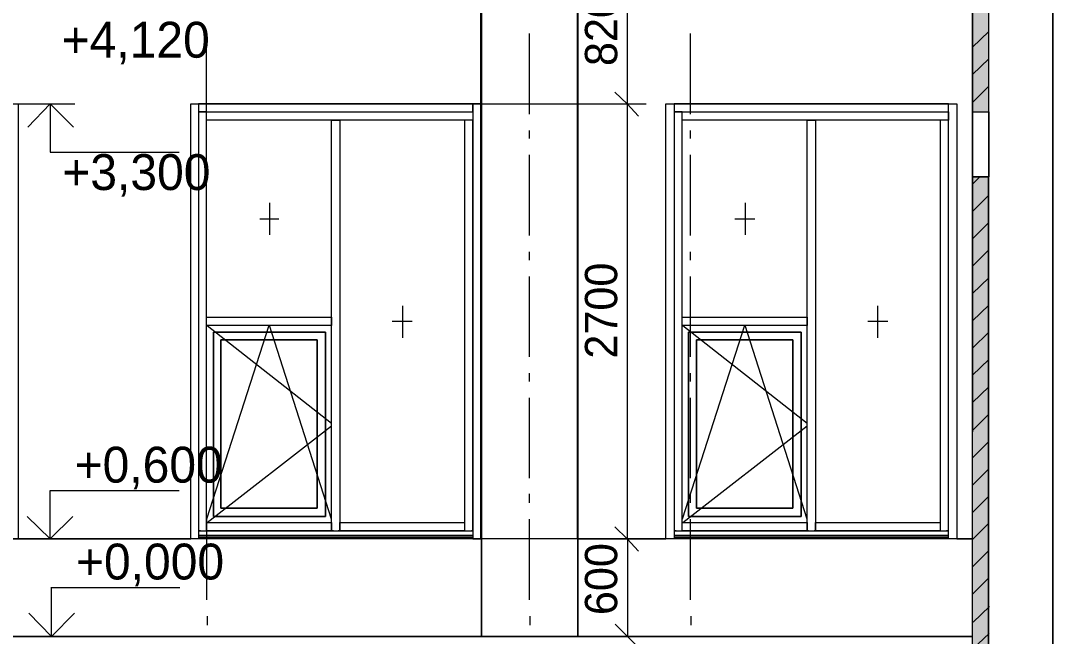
# Model space of a CAD drawing. Header units: millimetres. Extents: x -135211 to 49383, y -8033 to 228499.
# Drawn here: x -75301 to -68908, y 6840 to 10662 of the extents above; entities that cross this region are included whole.
import ezdxf

# ---------------------------------------------------------------- set-up
doc = ezdxf.new("R2010")
doc.units = ezdxf.units.MM
doc.layers.add('PDF _Геометрия', color=7, linetype='Continuous', true_color=0x1d1d1d)
doc.layers.add('PDF _Сплошная заливка', color=7, linetype='Continuous', true_color=0xffffff)
doc.layers.add('PDF _Текст', color=7, linetype='Continuous')

msp = doc.modelspace()

# ---------------------------------------------------------------- hatches: boundary and pattern name
at = {"layer": 'PDF _Сплошная заливка', "transparency": 33554559}
h = msp.add_hatch(color=256, dxfattribs=at)
h.paths.add_polyline_path([(-69297.6, 11542.5), (-69398.3, 11542.5), (-69398.3, 10094.8), (-69297.6, 10094.8)])
h.paths.add_polyline_path([(-69297.6, 9692.6), (-69398.3, 9692.6), (-69398.3, 6717.5), (-69297.6, 6717.5)])

# ---------------------------------------------------------------- linework, layer by layer
at = {"layer": 'PDF _Геометрия', "color": 7, "lineweight": 9}
for points in [[(-71540.3, 11902.3), (-71540.3, 11542.5), (-71540.3, 10962.5), (-71540.3, 10145.6), (-71540.3, 7444.9), (-71421.7, 7444.9)], [(-72443.2, 11539.1), (-72443.2, 6840.3), (-72443.2, 7441.6)], [(-71846.2, 11539.1), (-71846.2, 6840.3), (-71846.2, 7441.6)], [(-69398.3, 11542.5), (-69398.3, 8109.5)], [(-69398.3, 10094.8), (-69398.3, 9692.6), (-69398.3, 10094.8), (-69296.7, 10094.8), (-69296.7, 11542.5), (-69398.3, 11542.5), (-69398.3, 10094.8), (-69296.7, 10094.8), (-69296.7, 9692.6), (-69398.3, 9692.6), (-69296.7, 9692.6)], [(-69297.6, 11543.3), (-69297.6, 6717.5), (-68899.4, 6717.5), (-68899.4, 11543.3), (-68899.4, 6717.5), (-68696.5, 6717.5), (-68696.5, 11543.3)], [(-74147.8, 10082.1), (-74147.8, 10581.6)], [(-72145.6, 10082.1), (-72145.6, 10581.6)], [(-71146.6, 10082.1), (-71146.6, 10581.6)], [(-71540.3, 7444.9), (-72446.1, 7444.9), (-72446.1, 7521.1), (-72446.1, 8795.2), (-72446.1, 10069.4), (-72446.1, 10145.6), (-72496.9, 10145.6), (-72496.9, 10069.4), (-72496.9, 8795.2), (-72496.9, 7521.1), (-72496.9, 7444.9), (-72446.1, 7444.9), (-77398.8, 7444.9)], [(-76107.8, 10145.6), (-75938.4, 10145.6), (-75117.2, 10145.6), (-75117.2, 9845), (-74317.2, 9845)], [(-75265.4, 10145.6), (-74964.8, 10145.6)], [(-74185.9, 7495.7), (-74198.6, 7495.7), (-74147.8, 7495.7), (-74147.8, 8795.2), (-74147.8, 10069.4), (-74147.8, 10094.8), (-74198.6, 10094.8), (-74198.6, 10069.4), (-74198.6, 8795.2), (-74198.6, 7521.1), (-74198.6, 7444.9), (-74245.2, 7444.9), (-74245.2, 7521.1), (-74245.2, 8795.2), (-74245.2, 10069.4), (-74245.2, 10145.6), (-74198.6, 10145.6), (-74198.6, 10069.4), (-74198.6, 8795.2), (-74198.6, 7495.7), (-72496.9, 7495.7), (-72496.9, 8795.2), (-72496.9, 10044), (-72547.7, 10044), (-72547.7, 8795.2), (-72547.7, 7495.7), (-72496.9, 7495.7), (-72505.4, 7495.7)], [(-72446.1, 10145.6), (-71540.3, 10145.6), (-71421.7, 10145.6)], [(-71235.5, 7495.7), (-71248.2, 7495.7), (-71197.4, 7495.7), (-71197.4, 8795.2), (-71197.4, 10069.4), (-71197.4, 10094.8), (-71248.2, 10094.8), (-71248.2, 10069.4), (-71248.2, 8795.2), (-71248.2, 7521.1), (-71248.2, 7444.9), (-71299, 7444.9), (-71299, 7521.1), (-71299, 8795.2), (-71299, 10069.4), (-71299, 10145.6), (-71248.2, 10145.6), (-71248.2, 10069.4), (-71248.2, 8795.2), (-71248.2, 7495.7), (-69546.5, 7495.7), (-69546.5, 8795.2), (-69546.5, 10044), (-69597.3, 10044), (-69597.3, 8795.2), (-69597.3, 7495.7), (-69546.5, 7495.7), (-69559.2, 7495.7)], [(-74156.3, 7495.7), (-74147.8, 7495.7), (-73373.2, 7495.7), (-73373.2, 8795.2), (-73373.2, 10044), (-73322.4, 10044), (-73322.4, 8795.2), (-73322.4, 7495.7), (-73322.4, 7546.5), (-72547.7, 7546.5), (-72547.7, 7495.7), (-73322.4, 7495.7), (-72547.7, 7495.7), (-72539.3, 7495.7)], [(-71205.9, 7495.7), (-71197.4, 7495.7), (-70422.7, 7495.7), (-70422.7, 8795.2), (-70422.7, 10044), (-70371.9, 10044), (-70371.9, 8795.2), (-70371.9, 7495.7), (-70371.9, 7546.5), (-69597.3, 7546.5), (-69597.3, 7495.7), (-70371.9, 7495.7), (-69597.3, 7495.7), (-69588.8, 7495.7)], [(-74147.8, 9929.7), (-74147.8, 9980.5)], [(-72145.6, 9929.7), (-72145.6, 9980.5)], [(-71146.6, 9929.7), (-71146.6, 9980.5)], [(-69398.3, 9692.6), (-69398.3, 9993.2), (-69398.3, 10014.3)], [(-74147.8, 9328.6), (-74147.8, 9828.1)], [(-72145.6, 9328.6), (-72145.6, 9828.1)], [(-71146.6, 9328.6), (-71146.6, 9828.1)], [(-69398.8, 9693.2), (-69398.8, 6717.5), (-69297.6, 6717.5), (-69297.6, 9693.2)], [(-73758.4, 9531.8), (-73758.4, 9332.8)], [(-70807.9, 9531.8), (-70807.9, 9332.8)], [(-73699.1, 9430.2), (-73817.7, 9430.2)], [(-70748.7, 9430.2), (-70871.4, 9430.2)], [(-74147.8, 9176.2), (-74147.8, 9227)], [(-72145.6, 9176.2), (-72145.6, 9227)], [(-71146.6, 9176.2), (-71146.6, 9227)], [(-74147.8, 8575.1), (-74147.8, 9074.6)], [(-72145.6, 8575.1), (-72145.6, 9074.6)], [(-71146.6, 8575.1), (-71146.6, 9074.6)], [(-72932.9, 8892.6), (-72932.9, 8693.6)], [(-69986.7, 8892.6), (-69986.7, 8693.6)], [(-73762.6, 8769.8), (-74147.8, 7567.6), (-74147.8, 7068.1)], [(-74143.6, 8769.8), (-73373.2, 8164.5)], [(-73373.2, 7567.6), (-73758.4, 8769.8)], [(-72873.7, 8795.2), (-72996.4, 8795.2)], [(-70812.2, 8769.8), (-71197.4, 7567.6)], [(-71193.2, 8769.8), (-70422.7, 8164.5)], [(-70422.7, 7567.6), (-70807.9, 8769.8)], [(-69923.2, 8795.2), (-70046, 8795.2)], [(-74147.8, 8422.7), (-74147.8, 8473.5)], [(-72145.6, 8422.7), (-72145.6, 8473.5)], [(-71146.6, 8422.7), (-71146.6, 8473.5)], [(-74147.8, 7821.6), (-74147.8, 8321.1)], [(-72145.6, 7821.6), (-72145.6, 8321.1)], [(-71146.6, 7821.6), (-71146.6, 8321.1)], [(-74143.6, 7546.5), (-73373.2, 8147.5)], [(-71193.2, 7546.5), (-70422.7, 8147.5)], [(-76518.4, 7444.9), (-76188.2, 7444.9), (-75117.2, 7444.9), (-75117.2, 7745.4), (-74317.2, 7745.4)], [(-74147.8, 7669.2), (-74147.8, 7724.2)], [(-72145.6, 7669.2), (-72145.6, 7724.2)], [(-71146.6, 7669.2), (-71146.6, 7724.2)], [(-72145.6, 7068.1), (-72145.6, 7567.6)], [(-71146.6, 7068.1), (-71146.6, 7567.6)], [(-73360.5, 7495.7), (-73373.2, 7495.7), (-73322.4, 7495.7), (-73330.9, 7495.7)], [(-70414.3, 7495.7), (-70422.7, 7495.7), (-70371.9, 7495.7), (-70380.4, 7495.7)], [(-75269.6, 7444.9), (-74969.1, 7444.9)], [(-72496.9, 7453.3), (-74198.6, 7453.3)], [(-69398.3, 7444.9), (-71849.3, 7444.9)], [(-71537, 7441.6), (-71537, 6840.3), (-71659.7, 6840.3)], [(-69546.5, 7453.3), (-71248.2, 7453.3)], [(-76202.3, 6840.3), (-76071, 6840.3), (-75110, 6840.3), (-75110, 7141)], [(-75113, 7144.3), (-74312.9, 7144.3)], [(-74143.2, 6910.5), (-74143.2, 6965.6)], [(-72140.9, 6910.5), (-72140.9, 6965.6)], [(-71141.8, 6910.5), (-71141.8, 6965.6)], [(-77399.4, 6844.5), (-77399.4, 6840.3), (-69398.9, 6840.3), (-69398.9, 6844.5)], [(-69395.1, 6840.3), (-77395.9, 6840.3)], [(-75262.5, 6840.3), (-74961.8, 6840.3)], [(-71537, 6840.3), (-71431.3, 6840.3)]]:
    msp.add_lwpolyline(points, dxfattribs=at)
for points in [[(-77398.8, 10962.5), (-77398.8, 7444.9), (-77115.2, 7444.9), (-77115.2, 10145.6), (-75316.2, 10145.6), (-75316.2, 7444.9), (-74245.2, 7444.9), (-74245.2, 10145.6), (-72446.1, 10145.6), (-72446.1, 10962.5)], [(-71849.3, 10962.5), (-71849.3, 7444.9), (-71299, 7444.9), (-71299, 10145.6), (-69495.7, 10145.6), (-69495.7, 7444.9), (-69398.3, 7444.9), (-69398.3, 10962.5)], [(-74147.8, 10044), (-74147.8, 10094.8), (-73347.8, 10094.8), (-72522.3, 10094.8), (-72496.9, 10094.8), (-72496.9, 10145.6), (-72522.3, 10145.6), (-73347.8, 10145.6), (-74173.2, 10145.6), (-74198.6, 10145.6), (-74198.6, 10094.8), (-74173.2, 10094.8), (-73347.8, 10094.8), (-72496.9, 10094.8), (-72496.9, 10044), (-73347.8, 10044)], [(-71197.4, 10044), (-71197.4, 10094.8), (-70397.3, 10094.8), (-69571.9, 10094.8), (-69546.5, 10094.8), (-69546.5, 10145.6), (-69571.9, 10145.6), (-70397.3, 10145.6), (-71222.8, 10145.6), (-71248.2, 10145.6), (-71248.2, 10094.8), (-71222.8, 10094.8), (-70397.3, 10094.8), (-69546.5, 10094.8), (-69546.5, 10044), (-70397.3, 10044)], [(-69495.7, 7521.1), (-69495.7, 7444.9), (-69546.5, 7444.9), (-69546.5, 7521.1), (-69546.5, 8795.2), (-69546.5, 10069.4), (-69546.5, 10145.6), (-69495.7, 10145.6), (-69495.7, 10069.4), (-69495.7, 8795.2)], [(-74147.8, 8820.6), (-73373.2, 8820.6), (-73373.2, 8769.8), (-74147.8, 8769.8)], [(-71197.4, 8820.6), (-70422.7, 8820.6), (-70422.7, 8769.8), (-71197.4, 8769.8)], [(-73411.3, 8727.5), (-74105.5, 8727.5), (-74105.5, 7584.6), (-73411.3, 7584.6)], [(-74105.5, 8727.5), (-73411.3, 8727.5), (-73411.3, 7584.6), (-74105.5, 7584.6)], [(-70460.8, 8727.5), (-71159.3, 8727.5), (-71159.3, 7584.6), (-70460.8, 7584.6)], [(-71159.3, 8727.5), (-70460.8, 8727.5), (-70460.8, 7584.6), (-71159.3, 7584.6)], [(-74058.9, 8680.9), (-74058.9, 7635.3), (-73462.1, 7635.3), (-73462.1, 8680.9)], [(-73462.1, 8680.9), (-73462.1, 7635.3), (-74058.9, 7635.3), (-74058.9, 8680.9)], [(-71108.5, 8680.9), (-71108.5, 7635.3), (-70511.6, 7635.3), (-70511.6, 8680.9)], [(-70511.6, 8680.9), (-70511.6, 7635.3), (-71108.5, 7635.3), (-71108.5, 8680.9)], [(-74147.8, 7546.5), (-73373.2, 7546.5), (-73373.2, 7495.7), (-74147.8, 7495.7)], [(-71197.4, 7546.5), (-70422.7, 7546.5), (-70422.7, 7495.7), (-71197.4, 7495.7)], [(-74198.6, 7466), (-72496.9, 7466), (-74198.6, 7466), (-72496.9, 7466)], [(-71248.2, 7466), (-69546.5, 7466), (-71248.2, 7466), (-69546.5, 7466)]]:
    msp.add_lwpolyline(points, close=True, dxfattribs=at)
at = {"layer": 'PDF _Геометрия', "lineweight": 9}
for points in [[(-69398.3, 10496.9), (-69296.7, 10594.3)], [(-69398.3, 10327.6), (-69296.7, 10424.9)], [(-69398.3, 10154), (-69296.7, 10255.6)], [(-69398.3, 9646.1), (-69351.8, 9692.6)], [(-69398.3, 9476.7), (-69296.7, 9578.3)], [(-69398.3, 9307.4), (-69296.7, 9409)], [(-69398.3, 9138.1), (-69296.7, 9239.7)], [(-69398.3, 8968.8), (-69296.7, 9066.1)], [(-69398.3, 8799.4), (-69296.7, 8896.8)], [(-69398.3, 8630.1), (-69296.7, 8727.5)], [(-69398.3, 8460.8), (-69296.7, 8558.2)], [(-69398.3, 8291.5), (-69296.7, 8388.8)], [(-69398.3, 8117.9), (-69296.7, 8219.5)], [(-69398.3, 7948.6), (-69296.7, 8050.2)], [(-69398.3, 7779.3), (-69296.7, 7880.9)], [(-69398.3, 7609.9), (-69296.7, 7711.5)], [(-69398.3, 7440.6), (-69296.7, 7542.2)], [(-69398.3, 7271.3), (-69296.7, 7372.9)], [(-69398.3, 7102), (-69296.7, 7203.6)], [(-69394.1, 6928), (-69292.3, 7025.6)], [(-69396.7, 6761.3), (-69295.1, 6858.7)]]:
    msp.add_lwpolyline(points, dxfattribs=at)
at = {"layer": 'PDF _Геометрия', "color": 7, "lineweight": 18}
for points in [[(-71468.3, 10069.4), (-71540.3, 10145.6), (-71616.5, 10217.5)], [(-74973.3, 10001.6), (-75117.2, 10145.6), (-75256.9, 10001.6)], [(-75261.1, 7584.6), (-75117.2, 7444.9), (-74977.5, 7584.6)], [(-71468.3, 7368.7), (-71540.3, 7444.9), (-71616.5, 7521.1)], [(-75249.8, 6984.3), (-75110, 6840.3), (-74966.1, 6984.3)], [(-71537, 6840.3), (-71613.5, 6916.3)], [(-71538.7, 6841.9), (-71466.8, 6770.1)]]:
    msp.add_lwpolyline(points, dxfattribs=at)

# ---------------------------------------------------------------- texts
at = {"layer": 'PDF _Текст', "char_height": 200.42, "attachment_point": 4, "rotation": 90, "style": ''}
for s, insert in [('820', (-71699.9, 10380)), ('2700', (-71699.9, 8563.9)), ('600', (-71699.9, 6972.2))]:
    msp.add_mtext(s, dxfattribs=dict(at, insert=insert))
at = {"layer": 'PDF _Текст', "char_height": 222.7, "attachment_point": 4, "style": ''}
for s, insert in [('+4,120', (-75047.1, 10522.5)), ('+3,300', (-75042.9, 9701.2)), ('+0,600', (-74966.7, 7885.2)), ('+0,000', (-74958.2, 7284))]:
    msp.add_mtext(s, dxfattribs=dict(at, insert=insert))

doc.saveas('drawing.dxf')
